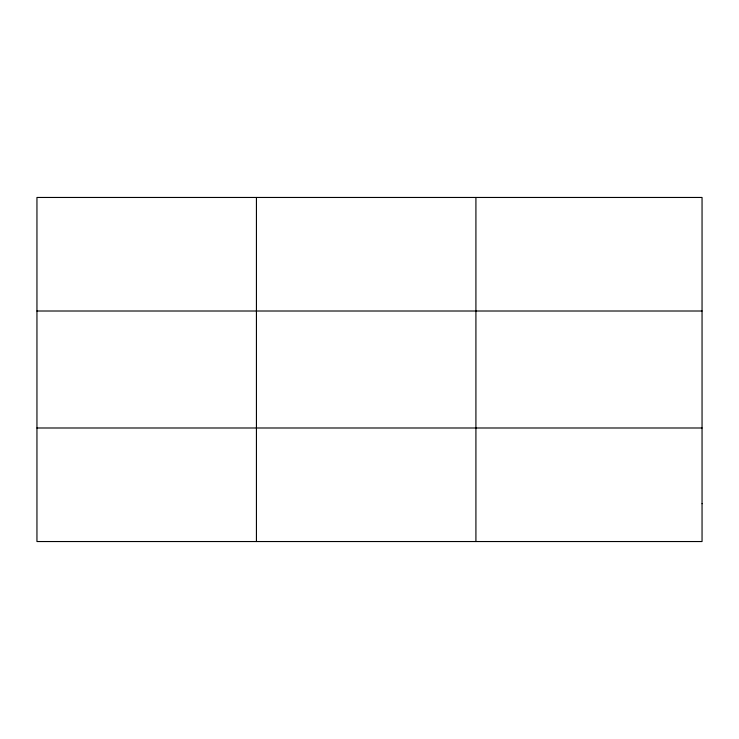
<?xml version="1.0" encoding="UTF-8"?>
<svg xmlns="http://www.w3.org/2000/svg" width="739" height="739" viewBox="0 0 739 739"><rect width="100%" height="100%" fill="white"/><g stroke="black" fill="none" stroke-linecap="round" stroke-linejoin="round"><path stroke-width="1.11" d="M256.433 541.539L256.433 197.461M475.916 541.539L475.916 197.461M36.95 311.008L702.05 311.008M36.95 427.992L702.05 427.992M702.05 503.693L702.05 541.539L36.95 541.539L36.95 197.461L702.05 197.461L702.05 503.693"/></g></svg>
